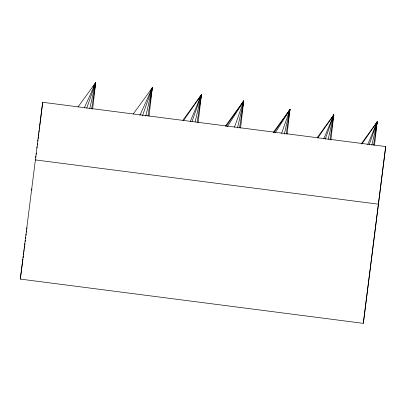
<?xml version="1.0" encoding="UTF-8"?>
<svg xmlns="http://www.w3.org/2000/svg" width="406" height="406" viewBox="0 0 406 406"><rect width="100%" height="100%" fill="white"/><g stroke="black" fill="none" stroke-linecap="round" stroke-linejoin="round"><path stroke-width="0.61" d="M92.629 109.097L95.704 82.646L78.008 106.956M149.027 116.106L152.321 87.767L133.148 114.096M198.174 122.521L201.396 94.811L182.959 120.13M240.555 128.052L243.701 100.972L225.264 126.291M287.093 134.122L289.95 109.564L273.36 132.351M330.865 140.045L333.793 114.852L317.203 137.639M374.489 145.211L377.199 121.907L361.345 143.683M20.3 279.089L42.686 102.282L385.7 146.546L363.314 323.354L20.3 279.089L22.924 259.053M31.744 190.12L31.901 188.866M35.809 157.492L35.967 156.239M36.2 154.356L36.357 153.103M36.982 148.083L37.139 146.83M37.372 144.947L37.53 143.694M37.839 141.181L37.997 139.928M38.154 138.674L38.387 136.792M38.545 135.533L38.778 133.655M38.935 132.397L39.169 130.514M39.326 129.26L39.56 127.377M39.717 126.124L42.686 102.282M363.314 323.354L385.7 146.546M23.086 257.8L23.33 255.922M23.497 254.669L23.741 252.791M23.903 251.542L24.152 249.665M24.314 248.411L24.563 246.533M24.725 245.28L24.969 243.402M25.218 241.524L25.38 240.271M25.624 238.393L25.791 237.14M26.035 235.262L26.197 234.008M26.446 232.13L26.608 230.882M26.857 228.999L27.019 227.751M91.665 108.96L95.704 82.646L93.01 86.93M147.992 115.959L152.321 87.767L150.301 90.98M197.159 122.379L201.396 94.811L183.558 120.577M239.565 127.915L243.701 100.972L226.223 126.22M286.2 133.995L289.95 109.564L273.898 132.752M330.042 139.283L333.793 114.852L317.741 138.04M373.642 145.089L377.199 121.907L361.863 144.064M94.837 87.625L95.704 82.646L94.639 84.93M151.671 91.497L152.321 87.767L151.788 88.909M200.31 101.033L200.523 99.79M200.742 98.546L201.396 94.811L198.696 99.094M242.94 105.332L243.701 100.972L227.441 126.662M289.3 113.294L289.514 112.051M289.732 110.808L289.95 109.564L275.385 132.574M333.143 118.588L333.793 114.852L331.433 118.598M376.55 125.642L377.199 121.907L375.18 125.119M89.777 108.366L95.704 82.646L84.316 107.894M145.83 115.933L152.321 87.767L139.897 115.309M195.184 121.754L201.396 94.811L200.594 96.521M237.495 127.92L243.701 100.972L242.352 103.114M284.307 134.056L289.95 109.564L287.59 113.31M328.149 139.349L333.793 114.852L333.26 115.994M371.84 145.181L377.199 121.907L376.403 123.622M95.161 84.458L95.704 82.646L86.727 108.224M151.961 88.97L152.321 87.767L142.511 115.72M201.031 96.019L201.396 94.811L190.247 121.521M243.336 102.18L243.701 100.972L243.169 102.114M289.59 110.767L289.95 109.564L289.417 110.701M333.067 117.263L333.793 114.852L323.856 138.659M376.839 123.114L377.199 121.907L367.75 144.551M191.997 121.577L201.396 94.811M234.516 127.144L243.701 100.972M281.602 133.356L289.95 109.564M325.231 139.238L333.793 114.852M369.267 144.511L377.199 121.907M35.149 159.883L378.164 204.147"/></g></svg>
